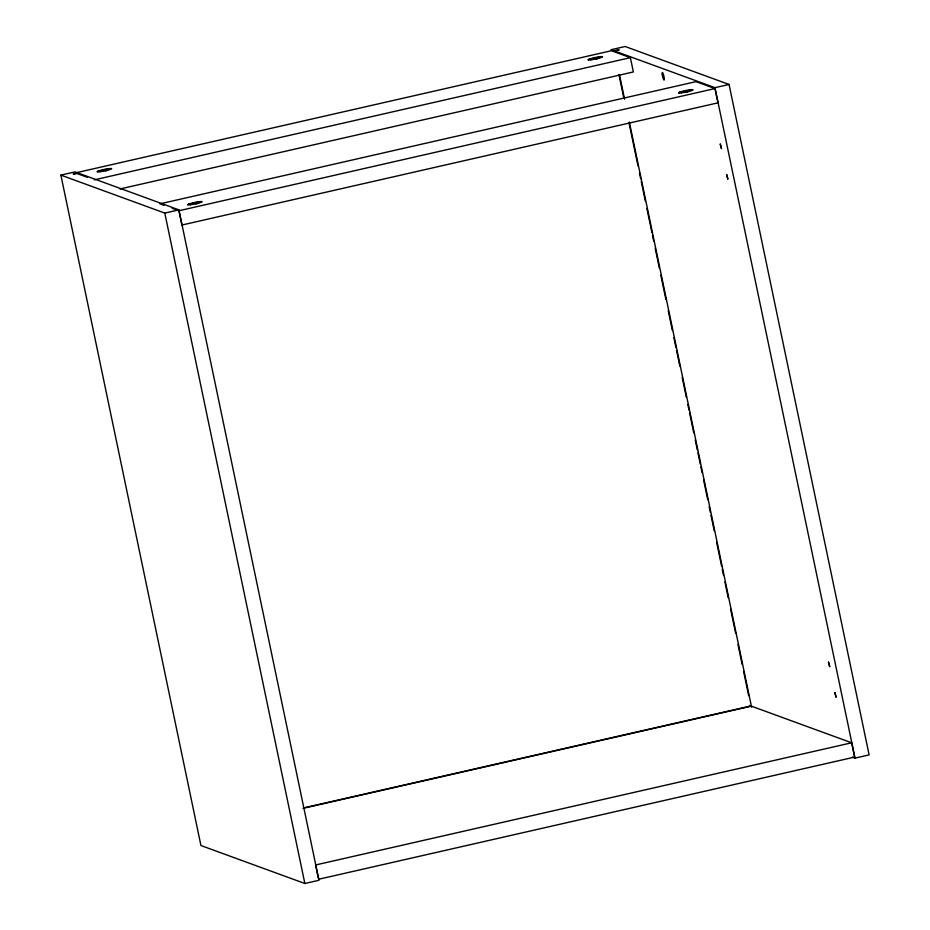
<?xml version="1.0" encoding="UTF-8"?>
<svg xmlns="http://www.w3.org/2000/svg" width="930" height="930" viewBox="0 0 930 930"><rect width="100%" height="100%" fill="white"/><g stroke="black" fill="none" stroke-linecap="round" stroke-linejoin="round"><path stroke-width="1.4" d="M97.348 171.748L98.824 170.853M187.779 204.786L189.255 203.891M588.26 59.846L589.736 58.962M678.691 92.884L680.167 91.989M105.381 170.783L107.194 170.364M596.293 58.892L598.106 58.462M195.812 203.821L197.625 203.391M686.724 91.919L688.537 91.5M60.88 175.119L74.981 171.899L178.909 209.866L318.967 880.28L304.854 883.5L200.938 845.533L60.88 175.119L164.796 213.086L178.909 209.866M77.899 172.968L73.203 174.038L78.446 173.166M613.951 50.778L619.206 49.906L614.498 50.976M94.325 179.85L630.377 57.66L633.365 71.947L119.935 188.976M729.062 84.467L625.146 46.5L611.033 49.72L714.961 87.676L729.062 84.467L869.12 754.881L855.019 758.101L852.322 757.113M178.92 210.75L714.972 88.571L717.96 102.846L181.908 225.037L178.92 210.75L172.155 208.285M305.296 807.519L750.824 705.963M303.017 808.356L751.37 706.161M315.596 864.981L851.648 742.791L854.635 757.078L318.583 879.269M630.377 57.66L611.417 50.732L75.365 172.922L87.559 177.374M714.972 88.571L696.012 81.642L159.96 203.833L164.029 205.309M749.452 705.463L851.648 742.791M714.961 87.676L855.019 758.101M619.543 75.132L624.588 99.278M629.331 122.004L751.591 707.195M618.915 74.505L623.751 97.65M629.087 123.225L637.992 165.831M639.468 172.934L640.654 178.618M641.258 181.455L645.408 201.345M646.885 208.448L651.93 232.593M652.523 235.43L653.72 241.114M655.197 248.217L659.358 268.096M660.835 275.199L665.88 299.344M668.252 310.713L672.413 330.592M673.89 337.695L675.971 347.634M676.563 350.482L679.83 366.106M682.202 377.464L686.352 397.354M687.84 404.457L689.025 410.13M689.618 412.978L693.768 432.857M695.256 439.96L697.337 449.911M697.93 452.747L700.302 464.105M700.894 466.953L702.08 472.638M703.568 479.729L707.718 499.619M709.206 506.722L710.392 512.407M710.985 515.243L714.252 530.867M716.623 542.225L721.668 566.382M722.261 569.218L723.447 574.903M724.935 582.006L728.19 597.63M730.573 608.987L735.618 633.132M737.99 644.502L742.14 664.38M743.628 671.483L748.673 695.628M315.875 866.283L318.316 877.967M164.796 213.086L304.854 883.5M720.273 144.103L721.482 148.556L720.273 144.103M726.644 174.573L727.853 179.037L726.644 174.573M828.502 662.148L829.711 666.601L828.502 662.148M834.873 692.629L836.07 697.082L834.873 692.629M104.613 169.655L100.068 171.073L108.926 169.272L104.613 169.655M595.525 57.765L590.98 59.183L599.838 57.381L595.525 57.765M195.056 202.694L190.511 204.112L199.357 202.31L195.056 202.694M685.968 90.803L681.423 92.21L690.269 90.408L685.968 90.803M681.411 92.861A7.359 0.779 -11.8 0 0 692.978 89.954A7.359 0.779 -11.8 0 0 683.143 91.128A7.359 0.779 -11.8 0 0 681.411 92.861M190.499 204.751A7.359 0.779 -11.8 0 0 202.066 201.845A7.359 0.779 -11.8 0 0 192.231 203.031A7.359 0.779 -11.8 0 0 190.499 204.751M590.98 59.822A7.359 0.779 -11.8 0 0 602.547 56.916A7.359 0.779 -11.8 0 0 592.712 58.09A7.359 0.779 -11.8 0 0 590.98 59.822M100.068 171.725A7.359 0.779 -11.8 0 0 111.635 168.818A7.359 0.779 -11.8 0 0 101.8 169.992A7.359 0.779 -11.8 0 0 100.068 171.725M662.207 74.121A3.918 0.651 77.2 0 0 664.032 80.073A3.918 0.651 77.2 0 0 663.462 74.586A3.918 0.651 77.2 0 0 662.207 74.121"/></g></svg>
